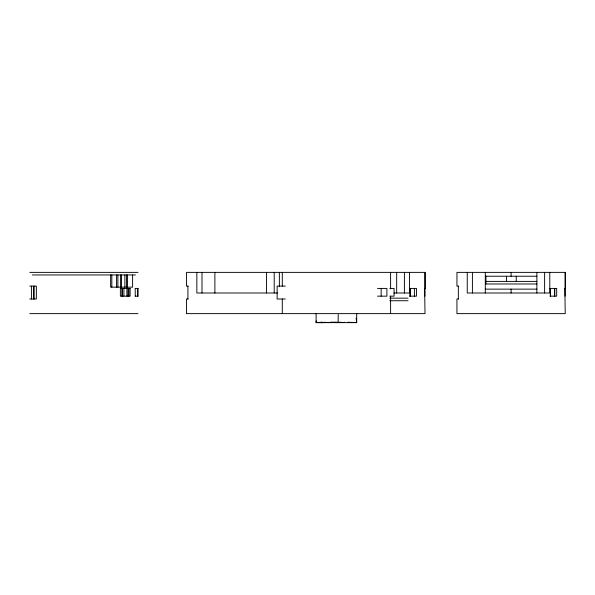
<?xml version="1.0" encoding="UTF-8"?>
<svg xmlns="http://www.w3.org/2000/svg" width="595" height="595" viewBox="0 0 595 595"><rect width="100%" height="100%" fill="white"/><g stroke="black" fill="none" stroke-linecap="round" stroke-linejoin="round"><path stroke-width="0.89" d="M186.547 313.632L425.016 313.632L424.622 288.419L425.031 288.419L425.031 272.369L186.533 272.369L186.525 286.106L188.146 286.106M511.09 293L511.09 289.133M511.09 276.236L511.09 272.369M458.559 299.002L456.938 299.002L456.945 313.632L565.228 313.632L564.834 288.419L565.243 288.419L565.243 272.369L456.96 272.369L456.938 286.106L458.559 286.106M338.228 314.502L338.124 322.624L334.799 322.259M316.213 320.839L316.101 322.631L356.695 322.631L356.695 313.439M317.031 322.631L323.427 322.631L325.197 322.14M329.972 322.631L331.527 322.259M343.077 322.631L344.624 322.259M322.453 322.163L316.101 322.631L316.101 313.439M323.427 322.631L328.284 322.364M336.525 322.631L341.433 322.349L330.716 322.178M29.787 272.369L138.018 272.369M32.368 274.95L135.437 274.95M485.304 276.236L536.883 276.236M485.922 281.398L536.883 281.398M485.304 283.979L536.883 283.979M29.75 286.106L36.347 286.106L36.347 299.002L29.75 299.002M285.325 286.106L277.129 286.106L277.129 299.002L285.325 299.002M138.047 288.419L135.191 288.419L135.244 296.161M377.483 288.419L386.899 288.419L386.899 296.161L377.483 296.161M389.777 288.419L394.076 288.419L394.076 296.161L389.777 296.161M409.449 288.419L416.47 288.419L416.47 296.161L409.449 296.161M549.996 288.419L556.682 288.419L556.682 296.161L549.996 296.161M485.304 289.133L536.883 289.133M277.478 293L196.841 293L196.841 272.369M393.905 293L409.561 293L409.561 272.369M135.191 296.161L138.047 296.161M389.77 298.162L408.044 298.162M188.146 299.002L186.525 299.002L186.533 313.632M389.77 300.735L408.044 300.735M29.787 313.632L138.018 313.632M347.897 322.259L356.695 322.631L356.152 318.117M565.228 272.369L565.243 288.419M425.016 272.369L425.031 288.419M565.131 288.419L565.131 296.161M554.704 288.419L554.704 296.161M554.629 288.419L554.629 296.161M550.442 288.419L550.442 296.161M550.316 288.419L550.316 296.161M549.78 272.369L549.78 293L467.254 293L467.254 272.369M544.618 272.369L544.618 293M536.883 272.369L536.883 293M516.252 276.236L516.252 281.398M506.553 276.236L506.553 281.398M485.922 276.236L485.922 283.979M485.304 272.369L485.304 293M472.408 272.369L472.408 293M458.336 286.106L458.336 299.002M424.919 288.419L424.919 296.161M414.418 288.419L414.418 296.161M410.23 288.419L410.23 296.161M410.104 288.419L410.104 296.161M404.407 272.369L404.407 293M396.672 272.369L396.672 293M390.603 272.369L390.603 288.873M390.603 296.213L390.603 313.632M381.15 288.419L381.15 296.161M282.29 272.369L282.29 286.128M282.29 298.965L282.29 313.632M279.367 272.369L279.367 286.723M274.206 272.369L274.206 293M266.471 272.369L266.471 293M214.892 272.369L214.892 293M201.995 272.369L201.995 293M187.923 286.106L187.923 299.002M137.847 288.419L137.847 296.161M137.772 288.419L137.772 296.161M132.611 274.95L132.611 287.147L110.648 287.147L110.648 274.95M128.951 288.419L128.951 296.161M128.029 288.419L128.029 296.161M127.508 274.95L127.508 287.147M126.899 288.419L126.899 296.161M126.519 274.95L126.519 287.147M124.876 274.95L124.876 287.147M123.924 288.419L123.924 296.161M122.429 288.419L122.429 296.161M121.834 288.419L121.834 296.161M121.44 274.95L121.44 287.147M120.599 274.95L120.599 287.147M117.892 274.95L117.892 287.147M116.575 274.95L116.575 287.147M111.83 274.95L111.83 287.147M34.116 286.106L34.116 299.002M33.61 286.106L33.61 299.002M31.423 286.106L31.423 299.002M130.119 288.419L120.369 288.419L120.369 296.161L130.119 296.161L130.119 288.419"/></g></svg>
